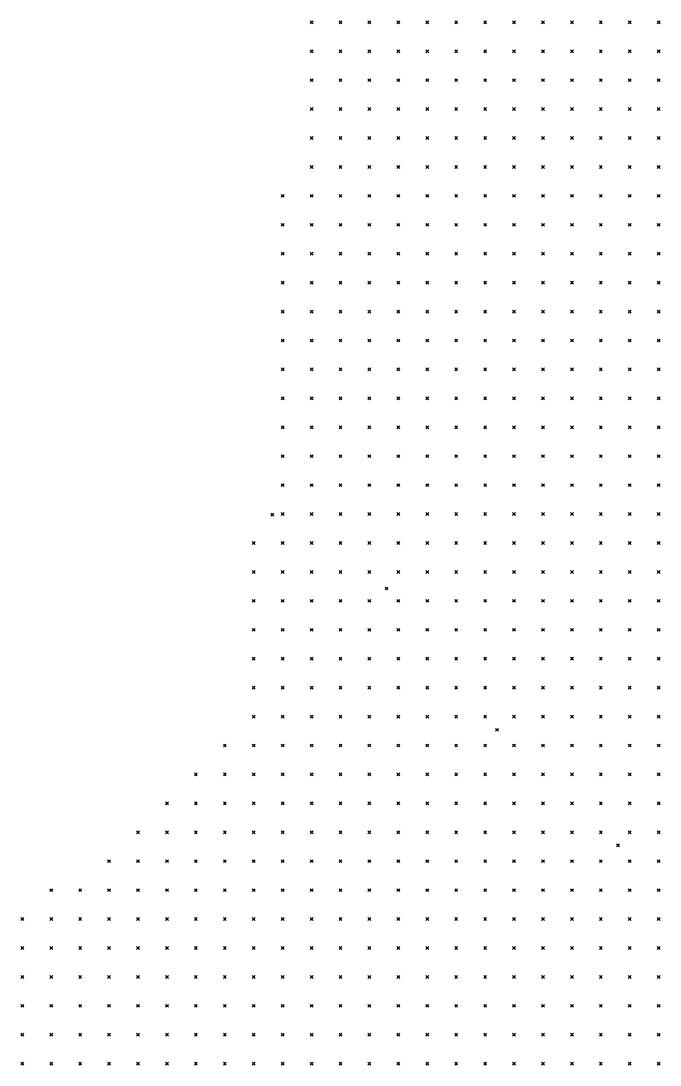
# Model space of a CAD drawing. Header units: metres. Extents: x 441556 to 446409, y 432338 to 461058.
# Drawn here: x 442403.8 to 442470, y 455738.2 to 455846.5 of the extents above; entities that cross this region are included whole.
import ezdxf

# ---------------------------------------------------------------- set-up
doc = ezdxf.new("R2010")
doc.units = ezdxf.units.M
doc.header["$MEASUREMENT"] = 0
doc.header["$PDMODE"] = 35
doc.header["$PDSIZE"] = 0.15
doc.layers.add('DTM-NOK-RevN_LIDAR_co_lidar', color=91, linetype='Continuous', lineweight=0)

msp = doc.modelspace()

# ---------------------------------------------------------------- linework, layer by layer
at = {"layer": 'DTM-NOK-RevN_LIDAR_co_lidar'}
for p in [(442433.905, 455846.305, 429.065), (442436.905, 455846.305, 426.529), (442439.904, 455846.305, 424.243), (442442.903, 455846.305, 422.038), (442445.903, 455846.305, 419.869), (442448.902, 455846.305, 417.969), (442451.901, 455846.305, 415.261), (442454.901, 455846.305, 411.555), (442457.9, 455846.305, 409.502), (442460.9, 455846.305, 406.805), (442463.899, 455846.305, 404.174), (442466.898, 455846.305, 401.984), (442469.898, 455846.305, 400.341), (442433.905, 455843.305, 430.741), (442436.905, 455843.305, 428.327), (442439.904, 455843.305, 425.964), (442442.903, 455843.305, 423.926), (442445.903, 455843.305, 422), (442448.902, 455843.305, 419.863), (442451.901, 455843.305, 416.919), (442454.901, 455843.305, 412.892), (442457.9, 455843.305, 410.607), (442460.9, 455843.305, 407.154), (442463.899, 455843.305, 404.964), (442466.898, 455843.305, 402.81), (442469.898, 455843.305, 401.495), (442433.905, 455840.306, 432.879), (442436.905, 455840.306, 430.335), (442439.904, 455840.306, 427.778), (442442.903, 455840.306, 425.342), (442445.903, 455840.306, 422.99), (442448.902, 455840.306, 420.934), (442451.901, 455840.306, 418.207), (442454.901, 455840.306, 414.605), (442457.9, 455840.306, 412.561), (442460.9, 455840.306, 410.025), (442463.899, 455840.306, 407.133), (442466.898, 455840.306, 404.089), (442469.898, 455840.306, 402.895), (442433.905, 455837.307, 434.827), (442436.905, 455837.307, 432.251), (442439.904, 455837.307, 429.666), (442442.903, 455837.307, 427.147), (442445.903, 455837.307, 424.787), (442448.902, 455837.307, 422.733), (442451.901, 455837.307, 420.571), (442454.901, 455837.307, 417.716), (442457.9, 455837.307, 414.179), (442460.9, 455837.307, 411.253), (442463.899, 455837.307, 408.029), (442466.898, 455837.307, 405.166), (442469.898, 455837.307, 404.258), (442433.905, 455834.307, 436.287), (442436.905, 455834.307, 433.943), (442439.904, 455834.307, 431.364), (442442.903, 455834.307, 428.714), (442445.903, 455834.307, 426.204), (442448.902, 455834.307, 424.048), (442451.901, 455834.307, 422.054), (442454.901, 455834.307, 419.441), (442457.9, 455834.307, 415.809), (442460.9, 455834.307, 412.202), (442463.899, 455834.307, 410.038), (442466.898, 455834.307, 407.031), (442469.898, 455834.307, 405.003), (442433.905, 455831.308, 436.992), (442436.905, 455831.308, 434.306), (442439.904, 455831.308, 431.961), (442442.903, 455831.308, 429.656), (442445.903, 455831.308, 426.847), (442448.902, 455831.308, 423.869), (442451.901, 455831.308, 421.489), (442454.901, 455831.308, 419.395), (442457.9, 455831.308, 416.788), (442460.9, 455831.308, 413.71), (442463.899, 455831.308, 410.405), (442466.898, 455831.308, 407.493), (442469.898, 455831.308, 405.394), (442430.906, 455828.309, 440.179), (442433.905, 455828.309, 437.693), (442436.905, 455828.309, 435.153), (442439.904, 455828.309, 432.457), (442442.903, 455828.309, 429.625), (442445.903, 455828.309, 427.167), (442448.902, 455828.309, 424.935), (442451.901, 455828.309, 422.568), (442454.901, 455828.309, 420.175), (442457.9, 455828.309, 417.116), (442460.9, 455828.309, 414.398), (442463.899, 455828.309, 411.573), (442466.898, 455828.309, 408.526), (442469.898, 455828.309, 406.214), (442430.906, 455825.309, 440.52), (442433.905, 455825.309, 438.197), (442436.905, 455825.309, 435.561), (442439.904, 455825.309, 432.702), (442442.903, 455825.309, 429.966), (442445.903, 455825.309, 427.317), (442448.902, 455825.309, 424.903), (442451.901, 455825.309, 422.739), (442454.901, 455825.309, 420.374), (442457.9, 455825.309, 417.419), (442460.9, 455825.309, 415.018), (442463.899, 455825.309, 412.189), (442466.898, 455825.309, 408.869), (442469.898, 455825.309, 406.662), (442430.906, 455822.31, 441.254), (442433.905, 455822.31, 439.098), (442436.905, 455822.31, 436.252), (442439.904, 455822.31, 433.489), (442442.903, 455822.31, 431.046), (442445.903, 455822.31, 428.312), (442448.902, 455822.31, 425.787), (442451.901, 455822.31, 423.434), (442454.901, 455822.31, 421.117), (442457.9, 455822.31, 418.514), (442460.9, 455822.31, 415.878), (442463.899, 455822.31, 412.489), (442466.898, 455822.31, 409.882), (442469.898, 455822.31, 407.865), (442430.906, 455819.311, 442.253), (442433.905, 455819.311, 439.924), (442436.905, 455819.311, 437.541), (442439.904, 455819.311, 434.991), (442442.903, 455819.311, 431.9), (442445.903, 455819.311, 428.971), (442448.902, 455819.311, 426.702), (442451.901, 455819.311, 424.229), (442454.901, 455819.311, 421.898), (442457.9, 455819.311, 419.197), (442460.9, 455819.311, 417.627), (442463.899, 455819.311, 413.523), (442466.898, 455819.311, 411.935), (442469.898, 455819.311, 409.54), (442430.906, 455816.311, 443.067), (442433.905, 455816.311, 440.487), (442436.905, 455816.311, 438.019), (442439.904, 455816.311, 435.525), (442442.903, 455816.311, 432.617), (442445.903, 455816.311, 429.8), (442448.902, 455816.311, 427.417), (442451.901, 455816.311, 425.105), (442454.901, 455816.311, 422.675), (442457.9, 455816.311, 420.077), (442460.9, 455816.311, 418.763), (442463.899, 455816.311, 415.741), (442466.898, 455816.311, 413.292), (442469.898, 455816.311, 411.503), (442430.906, 455813.312, 443.771), (442433.905, 455813.312, 441.505), (442436.905, 455813.312, 438.835), (442439.904, 455813.312, 436.191), (442442.903, 455813.312, 433.647), (442445.903, 455813.312, 431.125), (442448.902, 455813.312, 428.646), (442451.901, 455813.312, 426.002), (442454.901, 455813.312, 423.414), (442457.9, 455813.312, 420.94), (442460.9, 455813.312, 419.079), (442463.899, 455813.312, 417.009), (442466.898, 455813.312, 415.1), (442469.898, 455813.312, 413.352), (442430.906, 455810.313, 444.628), (442433.905, 455810.313, 442.257), (442436.905, 455810.313, 439.611), (442439.904, 455810.313, 437.009), (442442.903, 455810.313, 434.486), (442445.903, 455810.313, 431.936), (442448.902, 455810.313, 429.411), (442451.901, 455810.313, 426.908), (442454.901, 455810.313, 424.775), (442457.9, 455810.313, 422.321), (442460.9, 455810.313, 420.101), (442463.899, 455810.313, 418.078), (442466.898, 455810.313, 416.507), (442469.898, 455810.313, 414.239), (442430.906, 455807.313, 445.627), (442433.905, 455807.313, 442.967), (442436.905, 455807.313, 440.385), (442439.904, 455807.313, 437.835), (442442.903, 455807.313, 435.236), (442445.903, 455807.313, 432.701), (442448.902, 455807.313, 430.181), (442451.901, 455807.313, 427.804), (442454.901, 455807.313, 425.924), (442457.9, 455807.313, 423.708), (442460.9, 455807.313, 421.202), (442463.899, 455807.313, 418.942), (442466.898, 455807.313, 416.93), (442469.898, 455807.313, 414.612), (442430.906, 455804.314, 446.348), (442433.905, 455804.314, 443.668), (442436.905, 455804.314, 440.961), (442439.904, 455804.314, 438.302), (442442.903, 455804.314, 435.899), (442445.903, 455804.314, 433.589), (442448.902, 455804.314, 431.032), (442451.901, 455804.314, 428.516), (442454.901, 455804.314, 426.248), (442457.9, 455804.314, 423.903), (442460.9, 455804.314, 421.6), (442463.899, 455804.314, 419.169), (442466.898, 455804.314, 416.476), (442469.898, 455804.314, 414.519), (442430.906, 455801.315, 446.639), (442433.905, 455801.315, 444.102), (442436.905, 455801.315, 441.431), (442439.904, 455801.315, 438.757), (442442.903, 455801.315, 436.289), (442445.903, 455801.315, 433.93), (442448.902, 455801.315, 431.388), (442451.901, 455801.315, 428.834), (442454.901, 455801.315, 426.362), (442457.9, 455801.315, 423.854), (442460.9, 455801.315, 421.485), (442463.899, 455801.315, 419.216), (442466.898, 455801.315, 416.362), (442469.898, 455801.315, 413.817), (442430.906, 455798.315, 446.498), (442433.905, 455798.315, 444.161), (442436.905, 455798.315, 441.706), (442439.904, 455798.315, 439.088), (442442.903, 455798.315, 436.497), (442445.903, 455798.315, 434.064), (442448.902, 455798.315, 431.544), (442451.901, 455798.315, 428.954), (442454.901, 455798.315, 426.409), (442457.9, 455798.315, 423.867), (442460.9, 455798.315, 421.213), (442463.899, 455798.315, 418.606), (442466.898, 455798.315, 415.697), (442469.898, 455798.315, 412.687), (442429.832, 455795.257, 446.625), (442430.906, 455795.316, 445.87), (442433.905, 455795.316, 444.011), (442436.905, 455795.316, 441.819), (442439.904, 455795.316, 439.345), (442442.903, 455795.316, 436.808), (442445.903, 455795.316, 434.333), (442448.902, 455795.316, 431.749), (442451.901, 455795.316, 429.012), (442454.901, 455795.316, 426.294), (442457.9, 455795.316, 423.665), (442460.9, 455795.316, 420.612), (442463.899, 455795.316, 417.182), (442466.898, 455795.316, 414.351), (442469.898, 455795.316, 411.608), (442427.907, 455792.317, 445.499), (442430.906, 455792.317, 444.565), (442433.905, 455792.317, 443.372), (442436.905, 455792.317, 441.609), (442439.904, 455792.317, 439.526), (442442.903, 455792.317, 437.194), (442445.903, 455792.317, 434.662), (442448.902, 455792.317, 431.98), (442451.901, 455792.317, 429.285), (442454.901, 455792.317, 426.594), (442457.9, 455792.317, 423.436), (442460.9, 455792.317, 420.407), (442463.899, 455792.317, 416.434), (442466.898, 455792.317, 413.681), (442469.898, 455792.317, 410.873), (442427.907, 455789.317, 444.123), (442430.906, 455789.317, 442.762), (442433.905, 455789.317, 441.684), (442436.905, 455789.317, 440.443), (442439.904, 455789.317, 438.982), (442442.903, 455789.317, 437.135), (442445.903, 455789.317, 434.847), (442448.902, 455789.317, 432.345), (442451.901, 455789.317, 429.879), (442454.901, 455789.317, 427.145), (442457.9, 455789.317, 423.705), (442460.9, 455789.317, 421.028), (442463.899, 455789.317, 416.944), (442466.898, 455789.317, 413.725), (442469.898, 455789.317, 410.663), (442441.676, 455787.602, 437.637), (442427.907, 455786.318, 442.959), (442430.906, 455786.318, 441.187), (442433.905, 455786.318, 439.649), (442436.905, 455786.318, 438.492), (442439.904, 455786.318, 437.496), (442442.903, 455786.318, 436.251), (442445.903, 455786.318, 434.493), (442448.902, 455786.318, 432.46), (442451.901, 455786.318, 430.117), (442454.901, 455786.318, 427.216), (442457.9, 455786.318, 424.407), (442460.9, 455786.318, 421.726), (442463.899, 455786.318, 418.207), (442466.898, 455786.318, 413.917), (442469.898, 455786.318, 411.059), (442427.907, 455783.318, 441.07), (442430.906, 455783.318, 439.801), (442433.905, 455783.318, 438.254), (442436.905, 455783.318, 436.781), (442439.904, 455783.318, 435.647), (442442.903, 455783.318, 434.682), (442445.903, 455783.318, 433.496), (442448.902, 455783.318, 431.809), (442451.901, 455783.318, 429.656), (442454.901, 455783.318, 427.172), (442457.9, 455783.318, 424.455), (442460.9, 455783.318, 422.124), (442463.899, 455783.318, 419.112), (442466.898, 455783.318, 414.169), (442469.898, 455783.318, 411.34), (442427.907, 455780.319, 438.679), (442430.906, 455780.319, 437.672), (442433.905, 455780.319, 436.566), (442436.905, 455780.319, 435.362), (442439.904, 455780.319, 434.03), (442442.903, 455780.319, 432.783), (442445.903, 455780.319, 431.743), (442448.902, 455780.319, 430.491), (442451.901, 455780.319, 428.867), (442454.901, 455780.319, 426.804), (442457.9, 455780.319, 423.88), (442460.9, 455780.319, 421.059), (442463.899, 455780.319, 417.431), (442466.898, 455780.319, 414.309), (442469.898, 455780.319, 410.939), (442427.907, 455777.32, 435.945), (442430.906, 455777.32, 435.017), (442433.905, 455777.32, 434.371), (442436.905, 455777.32, 433.437), (442439.904, 455777.32, 432.291), (442442.903, 455777.32, 431.25), (442445.903, 455777.32, 430.018), (442448.902, 455777.32, 428.809), (442451.901, 455777.32, 427.749), (442454.901, 455777.32, 425.641), (442457.9, 455777.32, 422.616), (442460.9, 455777.32, 419.719), (442463.899, 455777.32, 416.683), (442466.898, 455777.32, 414.163), (442469.898, 455777.32, 410.615), (442427.907, 455774.32, 433.574), (442430.906, 455774.32, 432.552), (442433.905, 455774.32, 431.912), (442436.905, 455774.32, 431.222), (442439.904, 455774.32, 430.422), (442442.903, 455774.32, 429.462), (442445.903, 455774.32, 428.124), (442448.902, 455774.32, 426.936), (442451.901, 455774.32, 425.949), (442454.901, 455774.32, 424.205), (442457.9, 455774.32, 421.956), (442460.9, 455774.32, 418.746), (442463.899, 455774.32, 415.793), (442466.898, 455774.32, 413.42), (442469.898, 455774.32, 409.742), (442453.143, 455772.945, 424.088), (442424.907, 455771.321, 432.857), (442427.907, 455771.321, 431.537), (442430.906, 455771.321, 430.359), (442433.905, 455771.321, 429.401), (442436.905, 455771.321, 428.87), (442439.904, 455771.321, 428.284), (442442.903, 455771.321, 427.492), (442445.903, 455771.321, 426.547), (442448.902, 455771.321, 425.384), (442451.901, 455771.321, 424.08), (442454.901, 455771.321, 422.485), (442457.9, 455771.321, 420.578), (442460.9, 455771.321, 417.712), (442463.899, 455771.321, 415.007), (442466.898, 455771.321, 412.379), (442469.898, 455771.321, 408.962), (442421.908, 455768.322, 432.721), (442424.907, 455768.322, 430.928), (442427.907, 455768.322, 429.572), (442430.906, 455768.322, 428.44), (442433.905, 455768.322, 427.367), (442436.905, 455768.322, 426.605), (442439.904, 455768.322, 426.014), (442442.903, 455768.322, 425.294), (442445.903, 455768.322, 424.621), (442448.902, 455768.322, 423.912), (442451.901, 455768.322, 422.636), (442454.901, 455768.322, 421.036), (442457.9, 455768.322, 419.626), (442460.9, 455768.322, 417.731), (442463.899, 455768.322, 414.863), (442466.898, 455768.322, 412.044), (442469.898, 455768.322, 409.026), (442418.909, 455765.322, 433.237), (442421.908, 455765.322, 431.048), (442424.907, 455765.322, 429.111), (442427.907, 455765.322, 427.59), (442430.906, 455765.322, 426.653), (442433.905, 455765.322, 425.382), (442436.905, 455765.322, 424.09), (442439.904, 455765.322, 423.457), (442442.903, 455765.322, 423.12), (442445.903, 455765.322, 422.43), (442448.902, 455765.322, 421.736), (442451.901, 455765.322, 420.911), (442454.901, 455765.322, 419.152), (442457.9, 455765.322, 418.1), (442460.9, 455765.322, 416.87), (442463.899, 455765.322, 415.085), (442466.898, 455765.322, 412.628), (442469.898, 455765.322, 409.808), (442415.909, 455762.323, 435.994), (442418.909, 455762.323, 431.84), (442421.908, 455762.323, 429.456), (442424.907, 455762.323, 427.272), (442427.907, 455762.323, 425.463), (442430.906, 455762.323, 424.68), (442433.905, 455762.323, 423.832), (442436.905, 455762.323, 422.38), (442439.904, 455762.323, 421.389), (442442.903, 455762.323, 421.016), (442445.903, 455762.323, 420.357), (442448.902, 455762.323, 419.647), (442451.901, 455762.323, 419.144), (442454.901, 455762.323, 417.875), (442457.9, 455762.323, 416.397), (442460.9, 455762.323, 415.495), (442463.899, 455762.323, 414.03), (442466.898, 455762.323, 412.272), (442469.898, 455762.323, 409.889), (442465.685, 455760.967, 412.638), (442412.91, 455759.324, 436.263), (442415.909, 455759.324, 434.281), (442418.909, 455759.324, 430.878), (442421.908, 455759.324, 427.725), (442424.907, 455759.324, 425.247), (442427.907, 455759.324, 423.389), (442430.906, 455759.324, 422.278), (442433.905, 455759.324, 421.877), (442436.905, 455759.324, 420.796), (442439.904, 455759.324, 419.247), (442442.903, 455759.324, 418.569), (442445.903, 455759.324, 418.331), (442448.902, 455759.324, 417.719), (442451.901, 455759.324, 417.039), (442454.901, 455759.324, 416.049), (442457.9, 455759.324, 414.673), (442460.9, 455759.324, 413.486), (442463.899, 455759.324, 412.54), (442466.898, 455759.324, 411.076), (442469.898, 455759.324, 409.802), (442406.911, 455756.324, 437.171), (442409.911, 455756.324, 435.95), (442412.91, 455756.324, 434.353), (442415.909, 455756.324, 432.398), (442418.909, 455756.324, 430.014), (442421.908, 455756.324, 426.526), (442424.907, 455756.324, 423.9), (442427.907, 455756.324, 421.833), (442430.906, 455756.324, 420.365), (442433.905, 455756.324, 419.951), (442436.905, 455756.324, 419.259), (442439.904, 455756.324, 417.66), (442442.903, 455756.324, 416.324), (442445.903, 455756.324, 415.909), (442448.902, 455756.324, 415.186), (442451.901, 455756.324, 413.762), (442454.901, 455756.324, 413.3), (442457.9, 455756.324, 412.968), (442460.9, 455756.324, 411.661), (442463.899, 455756.324, 411.062), (442466.898, 455756.324, 409.665), (442469.898, 455756.324, 408.23), (442403.912, 455753.325, 436.316), (442406.911, 455753.325, 435.345), (442409.911, 455753.325, 434.043), (442412.91, 455753.325, 432.396), (442415.909, 455753.325, 430.607), (442418.909, 455753.325, 428.782), (442421.908, 455753.325, 426.291), (442424.907, 455753.325, 423.811), (442427.907, 455753.325, 420.647), (442430.906, 455753.325, 418.482), (442433.905, 455753.325, 417.577), (442436.905, 455753.325, 417.148), (442439.904, 455753.325, 415.969), (442442.903, 455753.325, 414.204), (442445.903, 455753.325, 412.974), (442448.902, 455753.325, 412.196), (442451.901, 455753.325, 411.396), (442454.901, 455753.325, 410.93), (442457.9, 455753.325, 410.73), (442460.9, 455753.325, 410.026), (442463.899, 455753.325, 408.828), (442466.898, 455753.325, 407.839), (442469.898, 455753.325, 405.97), (442403.912, 455750.326, 434.157), (442406.911, 455750.326, 433.218), (442409.911, 455750.326, 432.149), (442412.91, 455750.326, 430.501), (442415.909, 455750.326, 428.697), (442418.909, 455750.326, 426.85), (442421.908, 455750.326, 425.043), (442424.907, 455750.326, 422.836), (442427.907, 455750.326, 419.145), (442430.906, 455750.326, 416.46), (442433.905, 455750.326, 415.379), (442436.905, 455750.326, 415.066), (442439.904, 455750.326, 414.296), (442442.903, 455750.326, 412.437), (442445.903, 455750.326, 410.749), (442448.902, 455750.326, 410.115), (442451.901, 455750.326, 409.517), (442454.901, 455750.326, 408.783), (442457.9, 455750.326, 408.423), (442460.9, 455750.326, 408.09), (442463.899, 455750.326, 406.851), (442466.898, 455750.326, 405.55), (442469.898, 455750.326, 404.479), (442403.912, 455747.326, 431.805), (442406.911, 455747.326, 431.132), (442409.911, 455747.326, 430.315), (442412.91, 455747.326, 428.505), (442415.909, 455747.326, 426.745), (442418.909, 455747.326, 425.026), (442421.908, 455747.326, 423.373), (442424.907, 455747.326, 420.548), (442427.907, 455747.326, 417.34), (442430.906, 455747.326, 414.849), (442433.905, 455747.326, 413.55), (442436.905, 455747.326, 413.041), (442439.904, 455747.326, 412.277), (442442.903, 455747.326, 410.475), (442445.903, 455747.326, 408.775), (442448.902, 455747.326, 408.284), (442451.901, 455747.326, 407.8), (442454.901, 455747.326, 406.766), (442457.9, 455747.326, 406.156), (442460.9, 455747.326, 405.826), (442463.899, 455747.326, 405.045), (442466.898, 455747.326, 404.156), (442469.898, 455747.326, 402.574), (442403.912, 455744.327, 429.333), (442406.911, 455744.327, 428.829), (442409.911, 455744.327, 427.986), (442412.91, 455744.327, 426.532), (442415.909, 455744.327, 425.051), (442418.909, 455744.327, 423.452), (442421.908, 455744.327, 421.774), (442424.907, 455744.327, 419.139), (442427.907, 455744.327, 416.43), (442430.906, 455744.327, 414.032), (442433.905, 455744.327, 412.402), (442436.905, 455744.327, 411.212), (442439.904, 455744.327, 410.194), (442442.903, 455744.327, 408.765), (442445.903, 455744.327, 407.131), (442448.902, 455744.327, 406.193), (442451.901, 455744.327, 405.474), (442454.901, 455744.327, 404.511), (442457.9, 455744.327, 403.848), (442460.9, 455744.327, 403.474), (442463.899, 455744.327, 403.15), (442466.898, 455744.327, 402.787), (442469.898, 455744.327, 401.18), (442403.912, 455741.328, 426.862), (442406.911, 455741.328, 426.471), (442409.911, 455741.328, 425.613), (442412.91, 455741.328, 424.476), (442415.909, 455741.328, 423.233), (442418.909, 455741.328, 421.714), (442421.908, 455741.328, 419.47), (442424.907, 455741.328, 417.356), (442427.907, 455741.328, 415.824), (442430.906, 455741.328, 412.858), (442433.905, 455741.328, 410.272), (442436.905, 455741.328, 408.613), (442439.904, 455741.328, 407.774), (442442.903, 455741.328, 407.235), (442445.903, 455741.328, 406.089), (442448.902, 455741.328, 404.6), (442451.901, 455741.328, 403.26), (442454.901, 455741.328, 402.164), (442457.9, 455741.328, 401.702), (442460.9, 455741.328, 401.326), (442463.899, 455741.328, 400.891), (442466.898, 455741.328, 400.876), (442469.898, 455741.328, 399.846), (442403.912, 455738.328, 424.482), (442406.911, 455738.328, 423.987), (442409.911, 455738.328, 423.302), (442412.91, 455738.328, 422.281), (442415.909, 455738.328, 421.167), (442418.909, 455738.328, 419.677), (442421.908, 455738.328, 417.431), (442424.907, 455738.328, 415.386), (442427.907, 455738.328, 413.595), (442430.906, 455738.328, 411.102), (442433.905, 455738.328, 408.566), (442436.905, 455738.328, 406.52), (442439.904, 455738.328, 405.403), (442442.903, 455738.328, 405.184), (442445.903, 455738.328, 404.806), (442448.902, 455738.328, 403.502), (442451.901, 455738.328, 401.66), (442454.901, 455738.328, 400.213), (442457.9, 455738.328, 399.768), (442460.9, 455738.328, 399.336), (442463.899, 455738.328, 398.683), (442466.898, 455738.328, 398.579), (442469.898, 455738.328, 398.087)]:
    msp.add_point(p, dxfattribs=at)

doc.saveas('drawing.dxf')
